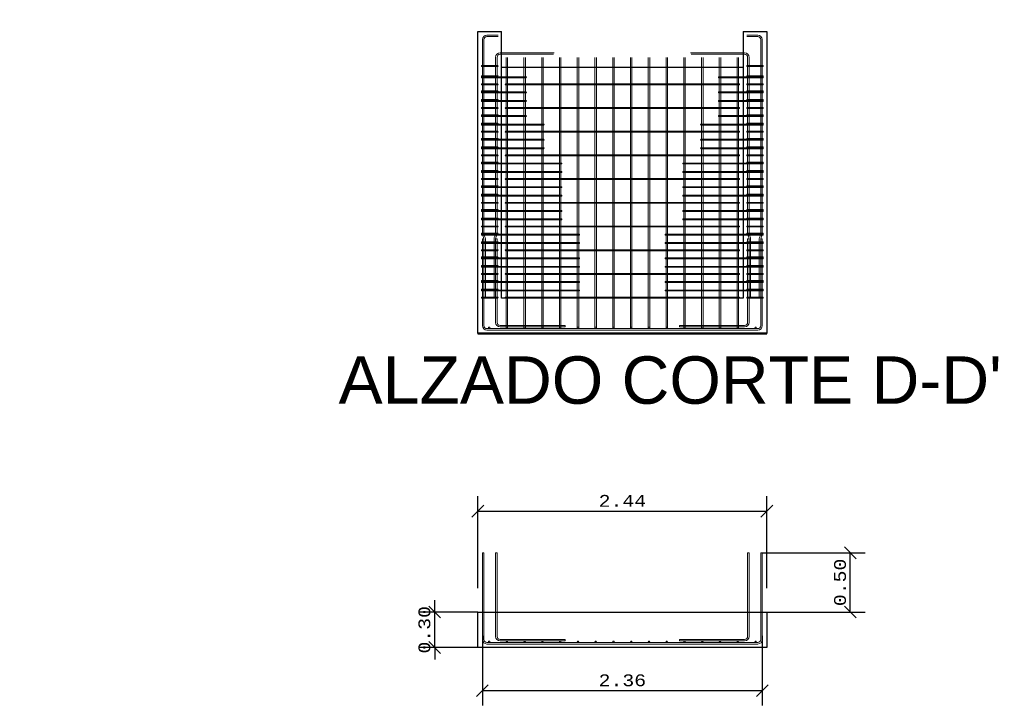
# Model space of a CAD drawing. Header units: millimetres. Extents: x 1263 to 2085, y 1308 to 1444.
# Drawn here: x 2042.39 to 2050.66, y 1378.4 to 1384.19 of the extents above; entities that cross this region are included whole.
import ezdxf
from ezdxf import colors
from ezdxf.entities.mleader import LeaderData, LeaderLine
from ezdxf.math import Vec2, Vec3

# ---------------------------------------------------------------- set-up
doc = ezdxf.new("R2010")
doc.units = ezdxf.units.MM
for name, color, linetype, lineweight in [('Acero de refuerzo', 150, 'Continuous', 0), ('Acero de refuerzo estribos', 92, 'Continuous', 0), ('Acero de refuerzo horizontal', 30, 'Continuous', 0), ('Cotas', 144, 'Continuous', 0), ('muros', 5, 'Continuous', 50)]:
    doc.layers.add(name, color=color, linetype=linetype, lineweight=lineweight)
doc.layers.add('Acero de refuerzo horizontal (transparente)', color=30, linetype='Continuous', lineweight=0, transparency=0.75)
doc.styles.add('corrier new', font='cour.ttf', dxfattribs={"height": 0.1})
doc.styles.get("Standard").update_dxf_attribs({"font": 'arial.ttf'})
doc.dimstyles.new('Ing_metros_anotativa', dxfattribs={"dimscale": 0, "dimtxt": 0.1, "dimasz": 0.1, "dimexe": 0.125, "dimexo": 0.2, "dimgap": 0.03, "dimtad": 1, "dimzin": 1, "dimdsep": 46, "dimtxsty": 'corrier new', "dimblk": 'OBLIQUE', "dimcen": 0, "dimadec": 0, "dimazin": 0, "dimtfac": 1, "dimtix": 1, "dimtmove": 0, "dimatfit": 3, "dimfxl": 1, "dimarcsym": 0})

# ---------------------------------------------------------------- blocks, each defined once
blk = doc.blocks.new('Acero de refuerzo cimentacion')
at = {"transparency": 33554687}
for p, q in [((33.2473, 0.6772), (33.2473, -0.0547)), ((33.26, 0.6772), (33.26, -0.0547)), ((35.5988, 0.6772), (35.5988, -0.0547)), ((35.6115, 0.6772), (35.6115, -0.0547)), ((35.5734, -0.0801), (33.2854, -0.0801)), ((33.2854, -0.0928), (35.5734, -0.0928))]:
    blk.add_line(p, q, dxfattribs=at)
for p, q in [((33.2473, 0.6772), (33.26, 0.6772)), ((35.5988, 0.6772), (35.6115, 0.6772))]:
    blk.add_line(p, q)
for centre, radius, start, end in [((33.2854, -0.0547), 0.0381, 180, 270), ((33.2854, -0.0547), 0.0254, 180.00001, 270), ((35.5734, -0.0547), 0.0381, 270, 0), ((35.5734, -0.0547), 0.0254, 270, 359.99999)]:
    blk.add_arc(centre, radius, start, end, dxfattribs=at)
blk = doc.blocks.new('empalme del #4')
at = {"layer": 'Acero de refuerzo', "transparency": 33554687}
for p, q in [((-0.0127, 2.1819), (-0.0127, 0.5399)), ((0, 2.1819), (0, 0.5399)), ((0.0254, 2.22), (0.1194, 2.22)), ((0.0254, 2.2073), (0.1194, 2.2073))]:
    blk.add_line(p, q, dxfattribs=at)
at = {"layer": 'Acero de refuerzo'}
for p, q in [((0, 0.5), (0, 0.0123)), ((0.0127, 0), (0.0127, 0.5)), ((0, 0), (0.0127, 0))]:
    blk.add_line(p, q, dxfattribs=at)
at = {"layer": 'Acero de refuerzo', "transparency": 33554687}
for radius in [0.0381, 0.0254]:
    blk.add_arc((0.0254, 2.1819), radius, 90, 180, dxfattribs=at)
at = {"layer": 'Acero de refuerzo'}
for points in [[(0, 0.5), (0, 0.5154), (-0.0127, 0.529), (-0.0127, 0.5399)], [(0.0127, 0.5), (0.0127, 0.5154), (0, 0.529), (0, 0.5399)]]:
    blk.add_open_spline(points, degree=3, dxfattribs=at)
blk = doc.blocks.new('empalme cimentacion')
at = {"transparency": 33554687}
for p, q in [((0, 0.5), (0, -0.2057)), ((0.0127, 0.5), (0.0127, -0.2057)), ((0.0381, -0.2311), (0.5885, -0.2311))]:
    blk.add_line(p, q, dxfattribs=at)
for p, q in [((0.0127, 0.5), (0, 0.5)), ((0.0381, -0.2438), (0.5885, -0.2438)), ((0.5885, -0.2311), (0.5885, -0.2438))]:
    blk.add_line(p, q)
for radius in [0.0381, 0.0254]:
    blk.add_arc((0.0381, -0.2057), radius, 180, 270, dxfattribs=at)
at = {"layer": 'Acero de refuerzo'}
blk.add_line((0, 0.5), (0, 0), dxfattribs=at)
at = {"layer": 'Acero de refuerzo estribos', "transparency": 33554687}
for centre in [(0.0166, 0.4039), (0.0166, 0.204), (0.0166, 0.004)]:
    blk.add_arc(centre, 0.00395, 270, 90, dxfattribs=at)
blk = doc.blocks.new('empalme corto')
at = {"layer": 'Acero de refuerzo', "transparency": 33554687}
for p, q in [((33.3969, 2.2472), (33.8546, 2.2472)), ((33.3969, 2.2345), (33.849, 2.2345)), ((33.3588, 0.7471), (33.3588, 2.2091)), ((33.3588, 2.2091), (33.3588, 0.7171)), ((33.3715, 2.2091), (33.3715, 0.7481)), ((33.3715, 2.2091), (33.3715, 0.7171))]:
    blk.add_line(p, q, dxfattribs=at)
at = {"layer": 'Acero de refuerzo'}
for p, q in [((33.3461, 0.1772), (33.3461, 0.6772)), ((33.3588, 0.1772), (33.3461, 0.1772))]:
    blk.add_line(p, q, dxfattribs=at)
at = {"layer": 'Acero de refuerzo', "transparency": 33554687}
for radius in [0.0381, 0.0254]:
    blk.add_arc((33.3969, 2.2091), radius, 90, 180, dxfattribs=at)
at = {"layer": 'Acero de refuerzo'}
for points in [[(33.3461, 0.6772), (33.3461, 0.6926), (33.3588, 0.7062), (33.3588, 0.7171)], [(33.3588, 0.6772), (33.3588, 0.6926), (33.3715, 0.7062), (33.3715, 0.7171)]]:
    blk.add_open_spline(points, degree=3, dxfattribs=at)
blk = doc.blocks.new('acero transparente')
at = {"color": 32, "true_color": 0xcd6928, "transparency": 33554495}
for p, q in [((0.1321, 1.807785), (0, 1.807785)), ((0.1321, 1.799885), (0, 1.799885)), ((0.37135, 1.791985), (0, 1.791985)), ((0.37135, 1.799885), (0.1321, 1.799885)), ((0.1321, 1.68), (0, 1.68)), ((0.1321, 1.6721), (0, 1.6721)), ((0.37135, 1.6642), (0, 1.6642)), ((0.37135, 1.6721), (0.1321, 1.6721)), ((0.1321, 1.6079), (0, 1.6079)), ((0.1321, 1.6), (0, 1.6)), ((0.37135, 1.5921), (0, 1.5921)), ((0.37135, 1.6), (0.1321, 1.6)), ((0.1321, 1.48), (0, 1.48)), ((0.1321, 1.4721), (0, 1.4721)), ((0.37135, 1.4642), (0, 1.4642)), ((0.1321, 1.4079), (0, 1.4079)), ((0.37135, 1.4721), (0.1321, 1.4721)), ((0.52135, 1.4), (0, 1.4)), ((0.52135, 1.3921), (0, 1.3921)), ((0.1321, 1.2799), (0, 1.2799)), ((0.52135, 1.272), (0, 1.272)), ((0.52135, 1.2641), (0, 1.2641)), ((0.1321, 1.2079), (0, 1.2079)), ((0.52135, 1.2), (0, 1.2)), ((0.52135, 1.1921), (0, 1.1921)), ((0.1321, 1.0799), (0, 1.0799)), ((0.67135, 1.072), (0, 1.072)), ((0.67135, 1.0641), (0, 1.0641)), ((0.1321, 1.0079), (0, 1.0079)), ((0.67135, 1), (0, 1)), ((0.67135, 0.9921), (0, 0.9921)), ((0.1321, 0.8799), (0, 0.8799)), ((0.67135, 0.872), (0, 0.872)), ((0.67135, 0.8641), (0, 0.8641)), ((0.1321, 0.8079), (0, 0.8079)), ((0.67135, 0.8), (0, 0.8)), ((0.67135, 0.7921), (0, 0.7921)), ((0.1321, 0.6799), (0, 0.6799)), ((0.67135, 0.672), (0, 0.672)), ((0.67135, 0.6641), (0, 0.6641)), ((0.1321, 0.6079), (0, 0.6079)), ((0.67135, 0.6), (0, 0.6)), ((0.67135, 0.5921), (0, 0.5921)), ((0.1321, 0.4799), (0, 0.4799)), ((0.82135, 0.472), (0, 0.472)), ((0.82135, 0.4641), (0, 0.4641)), ((0.1321, 0.4079), (0, 0.4079)), ((0.82135, 0.4), (0, 0.4)), ((0.82135, 0.3921), (0, 0.3921)), ((0.1321, 0.2799), (0, 0.2799)), ((0.82135, 0.272), (0, 0.272)), ((0.82135, 0.2641), (0, 0.2641)), ((0.1321, 0.2079), (0, 0.2079)), ((0.82135, 0.2), (0, 0.2)), ((0.82135, 0.1921), (0, 0.1921)), ((0.1321, 0.0799), (0, 0.0799)), ((0.82135, 0.072), (0, 0.072)), ((0.82135, 0.0641), (0, 0.0641)), ((0.1321, 0.0079), (0, 0.0079)), ((0.82135, 0), (0, 0)), ((0.82135, -0.0079), (0, -0.0079))]:
    blk.add_line(p, q, dxfattribs=at)
for centre, start, end in [((0, 1.803835), 90, 270), ((0, 1.795935), 90, 270), ((0.1321, 1.803835), 270, 90), ((0.37135, 1.795935), 270, 90), ((0, 1.67605), 90, 270), ((0, 1.66815), 90, 270), ((0.1321, 1.67605), 270, 90), ((0.37135, 1.66815), 270, 90), ((0, 1.60395), 90, 270), ((0, 1.59605), 90, 270), ((0.1321, 1.60395), 270, 90), ((0.37135, 1.59605), 270, 90), ((0, 1.47605), 90, 270), ((0, 1.46815), 90, 270), ((0, 1.40395), 90, 270), ((0.1321, 1.47605), 270, 90), ((0.1321, 1.40395), 270, 90), ((0.37135, 1.46815), 270, 90), ((0, 1.39605), 90, 270), ((0.52135, 1.39605), 270, 90), ((0, 1.27595), 90, 270), ((0, 1.26805), 90, 270), ((0.1321, 1.27595), 270, 90), ((0.52135, 1.26805), 270, 90), ((0, 1.20395), 90, 270), ((0, 1.19605), 90, 270), ((0.1321, 1.20395), 270, 90), ((0.52135, 1.19605), 270, 90), ((0, 1.07595), 90, 270), ((0.1321, 1.07595), 270, 90), ((0, 1.06805), 90, 270), ((0, 1.00395), 90, 270), ((0, 0.99605), 90, 270), ((0.1321, 1.00395), 270, 90), ((0.67135, 1.06805), 270, 90), ((0.67135, 0.99605), 270, 90), ((0, 0.87595), 90, 270), ((0, 0.86805), 90, 270), ((0.1321, 0.87595), 270, 90), ((0.67135, 0.86805), 270, 90), ((0, 0.80395), 90, 270), ((0, 0.79605), 90, 270), ((0.1321, 0.80395), 270, 90), ((0.67135, 0.79605), 270, 90), ((0, 0.67595), 90, 270), ((0, 0.66805), 90, 270), ((0.1321, 0.67595), 270, 90), ((0.67135, 0.66805), 270, 90), ((0, 0.60395), 90, 270), ((0, 0.59605), 90, 270), ((0.1321, 0.60395), 270, 90), ((0.67135, 0.59605), 270, 90), ((0, 0.47595), 90, 270), ((0, 0.46805), 90, 270), ((0.1321, 0.47595), 270, 90), ((0.82135, 0.46805), 270, 90), ((0, 0.40395), 90, 270), ((0, 0.39605), 90, 270), ((0.1321, 0.40395), 270, 90), ((0.82135, 0.39605), 270, 90), ((0, 0.27595), 90, 270), ((0, 0.26805), 90, 270), ((0.1321, 0.27595), 270, 90), ((0.82135, 0.26805), 270, 90), ((0, 0.20395), 90, 270), ((0, 0.19605), 90, 270), ((0.1321, 0.20395), 270, 90), ((0.82135, 0.19605), 270, 90), ((0, 0.07595), 90, 270), ((0, 0.06805), 90, 270), ((0, 0.00395), 90, 270), ((0, -0.00395), 90, 270), ((0.1321, 0.07595), 270, 90), ((0.1321, 0.00395), 270, 90), ((0.82135, 0.06805), 270, 90), ((0.82135, -0.00395), 270, 90)]:
    blk.add_arc(centre, 0.00395, start, end, dxfattribs=at)
blk = doc.blocks.new('_Oblique')
at = {"color": 0, "linetype": 'ByBlock', "lineweight": -2}
blk.add_line((-0.5, -0.5), (0.5, 0.5), dxfattribs=at)
blk = doc.blocks.new('*D270')
at = {"layer": 'Cotas', "color": 0, "lineweight": -2, "transparency": 16777216}
for p, q in [((2046.265, 1379.3896), (2046.265, 1380.1663)), ((2048.705, 1379.3896), (2048.705, 1380.1663)), ((2046.265, 1380.0413), (2048.705, 1380.0413))]:
    blk.add_line(p, q, dxfattribs=at)
at = {"layer": 'Defpoints', "color": 0, "transparency": 16777216}
for p in [(2048.705, 1380.0413), (2046.265, 1379.1896), (2048.705, 1379.1896)]:
    blk.add_point(p, dxfattribs=at)
at = {"layer": 'Cotas', "color": 0, "lineweight": -2, "transparency": 16777216, "xscale": 0.1, "yscale": 0.1, "zscale": 0.1, "rotation": 180}
blk.add_blockref('_Oblique', (2046.265, 1380.0413), dxfattribs=at)
at = {"layer": 'Cotas', "color": 0, "lineweight": -2, "transparency": 16777216, "xscale": 0.1, "yscale": 0.1, "zscale": 0.1}
blk.add_blockref('_Oblique', (2048.705, 1380.0413), dxfattribs=at)
at = {"layer": 'Cotas', "color": 0, "transparency": 16777216, "insert": (2047.485, 1380.1275), "char_height": 0.1, "attachment_point": 5, "style": 'corrier new'}
blk.add_mtext('2.44', dxfattribs=at)
blk = doc.blocks.new('*D296')
at = {"layer": 'Cotas', "color": 0, "lineweight": -2, "transparency": 16777216}
for p, q in [((2046.3029, 1378.9896), (2046.3029, 1378.4014)), ((2048.6671, 1378.9896), (2048.6671, 1378.4014)), ((2046.3029, 1378.5264), (2048.6671, 1378.5264))]:
    blk.add_line(p, q, dxfattribs=at)
at = {"layer": 'Defpoints', "color": 0, "transparency": 16777216}
for p in [(2046.3029, 1379.1896), (2048.6671, 1379.1896), (2048.6671, 1378.5264)]:
    blk.add_point(p, dxfattribs=at)
at = {"layer": 'Cotas', "color": 0, "lineweight": -2, "transparency": 16777216, "xscale": 0.1, "yscale": 0.1, "zscale": 0.1, "rotation": 180}
blk.add_blockref('_Oblique', (2046.3029, 1378.5264), dxfattribs=at)
at = {"layer": 'Cotas', "color": 0, "lineweight": -2, "transparency": 16777216, "xscale": 0.1, "yscale": 0.1, "zscale": 0.1}
blk.add_blockref('_Oblique', (2048.6671, 1378.5264), dxfattribs=at)
at = {"layer": 'Cotas', "color": 0, "transparency": 16777216, "insert": (2047.485, 1378.6126), "char_height": 0.1, "attachment_point": 5, "style": 'corrier new'}
blk.add_mtext('2.36', dxfattribs=at)
blk = doc.blocks.new('*D297')
at = {"layer": 'Cotas', "color": 0, "lineweight": -2, "transparency": 16777216}
for p, q in [((2045.8999, 1379.1896), (2045.8999, 1379.2896)), ((2046.265, 1379.1896), (2045.7749, 1379.1896)), ((2045.8999, 1378.8896), (2045.8999, 1379.1896)), ((2046.265, 1378.8896), (2045.7749, 1378.8896)), ((2045.8999, 1378.8896), (2045.8999, 1378.7896))]:
    blk.add_line(p, q, dxfattribs=at)
at = {"layer": 'Defpoints', "color": 0, "transparency": 16777216}
for p in [(2045.8999, 1379.1896), (2046.265, 1379.1896), (2046.265, 1378.8896)]:
    blk.add_point(p, dxfattribs=at)
at = {"layer": 'Cotas', "color": 0, "lineweight": -2, "transparency": 16777216, "xscale": 0.1, "yscale": 0.1, "zscale": 0.1}
for p, rotation in [((2045.8999, 1379.1896), 270), ((2045.8999, 1378.8896), 90)]:
    blk.add_blockref('_Oblique', p, dxfattribs=dict(at, rotation=rotation))
at = {"layer": 'Cotas', "color": 0, "transparency": 16777216, "insert": (2045.8137, 1379.0396), "char_height": 0.1, "attachment_point": 5, "rotation": 90, "style": 'corrier new'}
blk.add_mtext('0.30', dxfattribs=at)
blk = doc.blocks.new('*D298')
at = {"layer": 'Cotas', "color": 0, "lineweight": -2, "transparency": 16777216}
for p, q in [((2048.6671, 1379.6896), (2049.5353, 1379.6896)), ((2049.4103, 1379.1896), (2049.4103, 1379.6896)), ((2048.6671, 1379.1896), (2049.5353, 1379.1896))]:
    blk.add_line(p, q, dxfattribs=at)
at = {"layer": 'Defpoints', "color": 0, "transparency": 16777216}
for p in [(2048.6671, 1379.6896), (2049.4103, 1379.6896), (2048.6671, 1379.1896)]:
    blk.add_point(p, dxfattribs=at)
at = {"layer": 'Cotas', "color": 0, "lineweight": -2, "transparency": 16777216, "xscale": 0.1, "yscale": 0.1, "zscale": 0.1}
for p, rotation in [((2049.4103, 1379.6896), 90), ((2049.4103, 1379.1896), 270)]:
    blk.add_blockref('_Oblique', p, dxfattribs=dict(at, rotation=rotation))
at = {"layer": 'Cotas', "color": 0, "transparency": 16777216, "insert": (2049.3241, 1379.4396), "char_height": 0.1, "attachment_point": 5, "rotation": 90, "style": 'corrier new'}
blk.add_mtext('0.50', dxfattribs=at)

msp = doc.modelspace()

# ---------------------------------------------------------------- linework, layer by layer
at = {"transparency": 33554687}
for p, q in [((2046.26495, 1381.53927), (2046.26495, 1384.08927)), ((2046.26495, 1384.08927), (2046.46495, 1384.08927)), ((2048.50495, 1384.08927), (2048.70495, 1384.08927)), ((2048.70495, 1384.08927), (2048.70495, 1381.53927)), ((2048.50495, 1381.83927), (2046.46495, 1381.83927))]:
    msp.add_line(p, q, dxfattribs=at)
for p, q in [((2046.46495, 1381.83927), (2046.46495, 1384.08927)), ((2048.50495, 1384.08927), (2048.50495, 1381.83927)), ((2046.46495, 1383.78927), (2048.50495, 1383.78927)), ((2046.30285, 1383.51507), (2046.30285, 1383.49927)), ((2048.50495, 1381.90717), (2048.50495, 1381.89927)), ((2046.26495, 1381.53927), (2048.70495, 1381.53927)), ((2046.26495, 1378.88957), (2046.26495, 1379.18957)), ((2046.26495, 1379.18957), (2048.70495, 1379.18957)), ((2048.70495, 1379.18957), (2048.70495, 1378.88957)), ((2048.70495, 1378.88957), (2046.26495, 1378.88957))]:
    msp.add_line(p, q)
at = {"layer": 'Acero de refuerzo', "transparency": 33554495}
for p, q in [((2046.5036, 1383.86927), (2046.5036, 1381.84717)), ((2046.5163, 1381.84717), (2046.5163, 1383.86927)), ((2046.6536, 1383.86927), (2046.6536, 1381.84717)), ((2046.6663, 1381.84717), (2046.6663, 1383.86927)), ((2046.8036, 1383.86927), (2046.8036, 1381.84717)), ((2046.8163, 1381.84717), (2046.8163, 1383.86927)), ((2046.9536, 1383.86927), (2046.9536, 1381.84717)), ((2046.9663, 1381.84717), (2046.9663, 1383.86927)), ((2047.1036, 1383.86927), (2047.1036, 1381.84717)), ((2047.1163, 1381.84717), (2047.1163, 1383.86927)), ((2047.2536, 1383.86927), (2047.2536, 1381.84717)), ((2047.2663, 1381.84717), (2047.2663, 1383.86927)), ((2047.4036, 1383.86927), (2047.40361, 1381.84717)), ((2047.4163, 1381.84717), (2047.4163, 1383.86927)), ((2047.5536, 1383.86927), (2047.5536, 1381.84717)), ((2047.5663, 1381.84717), (2047.5663, 1383.86927)), ((2047.7036, 1383.86927), (2047.7036, 1381.84717)), ((2047.7163, 1381.84717), (2047.7163, 1383.86927)), ((2047.8536, 1383.86927), (2047.8536, 1381.84717)), ((2047.8663, 1381.84717), (2047.8663, 1383.86927)), ((2048.0036, 1383.86927), (2048.0036, 1381.84717)), ((2048.0163, 1381.84717), (2048.0163, 1383.86927)), ((2048.1536, 1383.86927), (2048.1536, 1381.84717)), ((2048.1663, 1381.84717), (2048.1663, 1383.86927)), ((2048.3036, 1383.86927), (2048.3036, 1381.84717)), ((2048.3163, 1381.84717), (2048.3163, 1383.86927)), ((2048.4536, 1383.86927), (2048.4536, 1381.84717)), ((2048.4663, 1381.84717), (2048.4663, 1383.86927))]:
    msp.add_line(p, q, dxfattribs=at)
at = {"layer": 'Acero de refuerzo', "transparency": 33554687}
for p, q in [((2046.5036, 1381.83927), (2046.5036, 1381.58832)), ((2046.5163, 1381.58832), (2046.5163, 1381.83927)), ((2046.6536, 1381.83927), (2046.6536, 1381.58832)), ((2046.6663, 1381.58832), (2046.6663, 1381.83927)), ((2046.8036, 1381.83927), (2046.8036, 1381.58832)), ((2046.8163, 1381.58832), (2046.8163, 1381.83927)), ((2046.9536, 1381.83927), (2046.9536, 1381.58832)), ((2046.9663, 1381.58832), (2046.9663, 1381.83927)), ((2047.1036, 1381.83927), (2047.1036, 1381.58832)), ((2047.1163, 1381.58832), (2047.1163, 1381.83927)), ((2047.2536, 1381.83927), (2047.2536, 1381.58832)), ((2047.2663, 1381.58832), (2047.2663, 1381.83927)), ((2047.40361, 1381.83927), (2047.40361, 1381.58792)), ((2047.4163, 1381.58832), (2047.4163, 1381.83927)), ((2047.5536, 1381.83927), (2047.5536, 1381.58832)), ((2047.5663, 1381.58832), (2047.5663, 1381.83927)), ((2047.7036, 1381.83927), (2047.7036, 1381.58832)), ((2047.7163, 1381.58832), (2047.7163, 1381.83927)), ((2047.8536, 1381.83927), (2047.8536, 1381.58832)), ((2047.8663, 1381.58832), (2047.8663, 1381.83927)), ((2048.0036, 1381.83927), (2048.0036, 1381.58832)), ((2048.0163, 1381.58832), (2048.0163, 1381.83927)), ((2048.1536, 1381.83927), (2048.1536, 1381.58832)), ((2048.1663, 1381.58832), (2048.1663, 1381.83927)), ((2048.3036, 1381.83927), (2048.3036, 1381.58832)), ((2048.3163, 1381.58832), (2048.3163, 1381.83927)), ((2048.4536, 1381.83927), (2048.4536, 1381.58832)), ((2048.4663, 1381.58832), (2048.4663, 1381.83927)), ((2046.41435, 1379.68957), (2046.41435, 1379.18957)), ((2046.41435, 1379.68957), (2046.41435, 1378.98385)), ((2046.42705, 1379.68957), (2046.41435, 1379.68957)), ((2046.42705, 1379.68957), (2046.42705, 1378.98385)), ((2048.54285, 1379.68957), (2048.54285, 1378.98385)), ((2048.54285, 1379.68957), (2048.55555, 1379.68957)), ((2048.55555, 1379.68957), (2048.55555, 1379.18957)), ((2048.55555, 1379.68957), (2048.55555, 1378.98385)), ((2046.45245, 1378.95845), (2047.00288, 1378.95845)), ((2047.00288, 1378.95845), (2047.00288, 1378.94575)), ((2048.51745, 1378.95845), (2047.96702, 1378.95845)), ((2047.96702, 1378.95845), (2047.96702, 1378.94575)), ((2046.45245, 1378.94575), (2047.00288, 1378.94575)), ((2048.51745, 1378.94575), (2047.96702, 1378.94575))]:
    msp.add_line(p, q, dxfattribs=at)
at = {"layer": 'Acero de refuerzo'}
for centre in [(2046.35995, 1381.58832), (2046.50995, 1381.58832), (2046.65995, 1381.58832), (2046.80995, 1381.58832), (2046.95995, 1381.58832), (2047.10995, 1381.58832), (2047.25995, 1381.58832), (2047.40995, 1381.58832), (2047.55995, 1381.58832), (2047.70995, 1381.58832), (2047.85995, 1381.58832), (2048.00995, 1381.58832), (2048.15995, 1381.58832), (2048.30995, 1381.58832), (2048.45995, 1381.58832), (2048.60995, 1381.58832), (2046.35995, 1378.93862), (2046.50995, 1378.93862), (2046.65995, 1378.93862), (2046.80995, 1378.93862), (2046.95995, 1378.93862), (2047.10995, 1378.93862), (2047.25995, 1378.93862), (2047.40995, 1378.93862), (2047.55995, 1378.93862), (2047.70995, 1378.93862), (2047.85995, 1378.93862), (2048.00995, 1378.93862), (2048.15995, 1378.93862), (2048.30995, 1378.93862), (2048.45995, 1378.93862), (2048.60995, 1378.93862)]:
    msp.add_circle(centre, 0.00635, dxfattribs=at)
at = {"layer": 'Acero de refuerzo', "transparency": 33554687}
for centre, radius, start, end in [((2046.45245, 1378.98385), 0.0381, 180, 270), ((2046.45245, 1378.98385), 0.0254, 180, 270), ((2048.51745, 1378.98385), 0.0381, 270, 0), ((2048.51745, 1378.98385), 0.0254, 270, 0)]:
    msp.add_arc(centre, radius, start, end, dxfattribs=at)
at = {"layer": 'Acero de refuerzo estribos', "transparency": 33554687}
for p, q in [((2046.2989, 1383.80137), (2046.431, 1383.80137)), ((2046.431, 1383.79347), (2046.2989, 1383.79347)), ((2048.671, 1383.80137), (2048.5389, 1383.80137)), ((2048.5389, 1383.79347), (2048.671, 1383.79347)), ((2046.431, 1383.64717), (2046.2989, 1383.64717)), ((2046.431, 1383.63927), (2046.2989, 1383.63927)), ((2048.5389, 1383.64717), (2048.671, 1383.64717)), ((2048.5389, 1383.63927), (2048.671, 1383.63927)), ((2046.431, 1383.44717), (2046.2989, 1383.44717)), ((2046.431, 1383.43927), (2046.2989, 1383.43927)), ((2048.5389, 1383.44717), (2048.671, 1383.44717)), ((2048.5389, 1383.43927), (2048.671, 1383.43927)), ((2046.431, 1383.24717), (2046.2989, 1383.24717)), ((2046.431, 1383.23927), (2046.2989, 1383.23927)), ((2048.5389, 1383.24717), (2048.671, 1383.24717)), ((2048.5389, 1383.23927), (2048.671, 1383.23927)), ((2046.431, 1383.04717), (2046.2989, 1383.04717)), ((2046.431, 1383.03927), (2046.2989, 1383.03927)), ((2048.5389, 1383.04717), (2048.671, 1383.04717)), ((2048.5389, 1383.03927), (2048.671, 1383.03927)), ((2046.431, 1382.84717), (2046.2989, 1382.84717)), ((2046.431, 1382.83927), (2046.2989, 1382.83927)), ((2048.5389, 1382.84717), (2048.671, 1382.84717)), ((2048.5389, 1382.83927), (2048.671, 1382.83927)), ((2046.431, 1382.64717), (2046.2989, 1382.64717)), ((2046.431, 1382.63927), (2046.2989, 1382.63927)), ((2048.5389, 1382.64717), (2048.671, 1382.64717)), ((2048.5389, 1382.63927), (2048.671, 1382.63927)), ((2046.431, 1382.44717), (2046.2989, 1382.44717)), ((2046.431, 1382.43927), (2046.2989, 1382.43927)), ((2048.5389, 1382.44717), (2048.671, 1382.44717)), ((2048.5389, 1382.43927), (2048.671, 1382.43927)), ((2046.431, 1382.24717), (2046.2989, 1382.24717)), ((2046.431, 1382.23927), (2046.2989, 1382.23927)), ((2048.5389, 1382.24717), (2048.671, 1382.24717)), ((2048.5389, 1382.23927), (2048.671, 1382.23927)), ((2046.431, 1382.04717), (2046.2989, 1382.04717)), ((2046.431, 1382.03927), (2046.2989, 1382.03927)), ((2048.5389, 1382.04717), (2048.671, 1382.04717)), ((2048.5389, 1382.03927), (2048.671, 1382.03927)), ((2046.431, 1381.84717), (2046.2989, 1381.84717)), ((2048.5389, 1381.84717), (2048.671, 1381.84717)), ((2046.431, 1381.83927), (2046.2989, 1381.83927)), ((2048.5389, 1381.83927), (2048.671, 1381.83927))]:
    msp.add_line(p, q, dxfattribs=at)
at = {"layer": 'Acero de refuerzo estribos', "transparency": 33554495}
for p, q in [((2048.47025, 1383.64717), (2046.49965, 1383.64717)), ((2048.47025, 1383.63927), (2046.49965, 1383.63927)), ((2048.47025, 1383.44717), (2046.49965, 1383.44717)), ((2048.47025, 1383.43927), (2046.49965, 1383.43927)), ((2048.47025, 1383.24717), (2046.49965, 1383.24717)), ((2048.47025, 1383.23927), (2046.49965, 1383.23927)), ((2048.47025, 1383.04717), (2046.49965, 1383.04717)), ((2048.47025, 1383.03927), (2046.49965, 1383.03927)), ((2048.47025, 1382.84717), (2046.49965, 1382.84717)), ((2048.47025, 1382.83927), (2046.49965, 1382.83927)), ((2048.47025, 1382.64717), (2046.49965, 1382.64717)), ((2048.47025, 1382.63927), (2046.49965, 1382.63927)), ((2048.47025, 1382.44717), (2046.49965, 1382.44717)), ((2048.47025, 1382.43927), (2046.49965, 1382.43927)), ((2048.47025, 1382.24717), (2046.49965, 1382.24717)), ((2048.47025, 1382.23927), (2046.49965, 1382.23927)), ((2048.47025, 1382.04717), (2046.49965, 1382.04717)), ((2048.47025, 1382.03927), (2046.49965, 1382.03927)), ((2048.47025, 1381.84717), (2046.49965, 1381.84717)), ((2048.47025, 1381.83927), (2046.49965, 1381.83927))]:
    msp.add_line(p, q, dxfattribs=at)
at = {"layer": 'Acero de refuerzo estribos', "transparency": 33554687}
for centre, start, end in [((2046.2989, 1383.79742), 90, 270), ((2046.431, 1383.79742), 270, 90), ((2048.5389, 1383.79742), 90, 270), ((2048.671, 1383.79742), 270, 90), ((2046.2989, 1383.64322), 90, 270), ((2046.431, 1383.64322), 270, 90), ((2048.5389, 1383.64322), 90, 270), ((2048.671, 1383.64322), 270, 90), ((2046.2989, 1383.44322), 90, 270), ((2046.431, 1383.44322), 270, 90), ((2048.5389, 1383.44322), 90, 270), ((2048.671, 1383.44322), 270, 90), ((2046.2989, 1383.24322), 90, 270), ((2046.431, 1383.24322), 270, 90), ((2048.5389, 1383.24322), 90, 270), ((2048.671, 1383.24322), 270, 90), ((2046.2989, 1383.04322), 90, 270), ((2046.431, 1383.04322), 270, 90), ((2048.5389, 1383.04322), 90, 270), ((2048.671, 1383.04322), 270, 90), ((2046.2989, 1382.84322), 90, 270), ((2046.431, 1382.84322), 270, 90), ((2048.5389, 1382.84322), 90, 270), ((2048.671, 1382.84322), 270, 90), ((2046.2989, 1382.64322), 90, 270), ((2046.431, 1382.64322), 270, 90), ((2048.5389, 1382.64322), 90, 270), ((2048.671, 1382.64322), 270, 90), ((2046.2989, 1382.44322), 90, 270), ((2046.431, 1382.44322), 270, 90), ((2048.5389, 1382.44322), 90, 270), ((2048.671, 1382.44322), 270, 90), ((2046.2989, 1382.24322), 90, 270), ((2048.5389, 1382.24322), 90, 270), ((2048.671, 1382.24322), 270, 90), ((2046.2989, 1382.04322), 90, 270), ((2048.5389, 1382.04322), 90, 270), ((2048.671, 1382.04322), 270, 90), ((2046.2989, 1381.84322), 90, 270), ((2048.5389, 1381.84322), 90, 270), ((2048.671, 1381.84322), 270, 90)]:
    msp.add_arc(centre, 0.00395, start, end, dxfattribs=at)
at = {"layer": 'Acero de refuerzo estribos', "transparency": 33554495}
for centre, start, end in [((2046.49965, 1383.64322), 90, 270), ((2048.47025, 1383.64322), 270, 90), ((2046.49965, 1383.44322), 90, 270), ((2048.47025, 1383.44322), 270, 90), ((2046.49965, 1383.24322), 90, 270), ((2048.47025, 1383.24322), 270, 90), ((2046.49965, 1383.04322), 90, 270), ((2048.47025, 1383.04322), 270, 90), ((2046.49965, 1382.84322), 90, 270), ((2048.47025, 1382.84322), 270, 90), ((2046.49965, 1382.64322), 90, 270), ((2048.47025, 1382.64322), 270, 90), ((2046.49965, 1382.44322), 90, 270), ((2048.47025, 1382.44322), 270, 90), ((2046.49965, 1382.24322), 90, 270), ((2048.47025, 1382.24322), 270, 90), ((2046.49965, 1382.04322), 90, 270), ((2048.47025, 1382.04322), 270, 90), ((2046.49965, 1381.84322), 90, 270), ((2048.47025, 1381.84322), 270, 90)]:
    msp.add_arc(centre, 0.00395, start, end, dxfattribs=at)
at = {"layer": 'muros', "transparency": 33554687}
msp.add_line((2048.70495, 1381.53927), (2046.26495, 1381.53927), dxfattribs=at)

# ---------------------------------------------------------------- block references
for name, p in [('empalme del #4', (2046.31555, 1381.83927)), ('empalme corto', (2013.0556, 1381.66203))]:
    msp.add_blockref(name, p)
at = {"xscale": -1}
for name, p in [('empalme del #4', (2048.65435, 1381.83927)), ('empalme corto', (2081.91431, 1381.66203))]:
    msp.add_blockref(name, p, dxfattribs=at)
at = {"layer": 'Acero de refuerzo'}
for name, p in [('Acero de refuerzo cimentacion', (2013.0556, 1381.66203)), ('empalme cimentacion', (2046.41435, 1381.83927)), ('Acero de refuerzo cimentacion', (2013.0556, 1379.01233))]:
    msp.add_blockref(name, p, dxfattribs=at)
at = {"layer": 'Acero de refuerzo', "xscale": -1}
msp.add_blockref('empalme cimentacion', (2048.55555, 1381.83927), dxfattribs=at)
at = {"layer": 'Acero de refuerzo horizontal (transparente)'}
msp.add_blockref('acero transparente', (2046.2989, 1381.90717), dxfattribs=at)
at = {"layer": 'Acero de refuerzo horizontal (transparente)', "xscale": -1}
msp.add_blockref('acero transparente', (2048.671, 1381.90717), dxfattribs=at)

# ---------------------------------------------------------------- texts
at = {"transparency": 33554687, "insert": (2045.08799, 1381.34748), "char_height": 0.4, "attachment_point": 1}
msp.add_mtext_dynamic_manual_height_columns("ALZADO CORTE D-D'", width=8.1548116, gutter_width=1, heights=[0], dxfattribs=at)

# ---------------------------------------------------------------- dimensions: what is measured, and where the dimension line sits
at = {"layer": 'Cotas'}
dim = msp.add_linear_dim(base=(2048.70495, 1380.04132), p1=(2046.26495, 1379.18957), p2=(2048.70495, 1379.18957), dimstyle='Ing_metros_anotativa', dxfattribs=at)
dim.commit()
dim.dimension.update_dxf_attribs({"geometry": '*D270', "text_midpoint": (2047.48495, 1380.12752)})
at = {"layer": 'Cotas', "transparency": 33554687}
for base, p1, p2, picture, middle in [((2049.41026, 1379.68957), (2048.66705, 1379.18957), (2048.66705, 1379.68957), '*D298', (2049.32407, 1379.43957)), ((2045.89993, 1379.18957), (2046.26495, 1378.88957), (2046.26495, 1379.18957), '*D297', (2045.81373, 1379.03957))]:
    dim = msp.add_linear_dim(base=base, p1=p1, p2=p2, angle=90, dimstyle='Ing_metros_anotativa', override={"dimexo": 0, "dimfxl": 5}, dxfattribs=at)
    dim.commit()
    dim.dimension.update_dxf_attribs({"geometry": picture, "text_midpoint": middle})
dim = msp.add_linear_dim(base=(2048.66705, 1378.52637), p1=(2046.30285, 1379.18957), p2=(2048.66705, 1379.18957), dimstyle='Ing_metros_anotativa', dxfattribs=at)
dim.commit()
dim.dimension.update_dxf_attribs({"geometry": '*D296', "text_midpoint": (2047.48495, 1378.61257)})

# ---------------------------------------------------------------- leaders
at = {"layer": 'Acero de refuerzo horizontal', "transparency": 33554687}
ml = msp.add_multileader_mtext('Standard', dxfattribs=at)
ml.set_content('ACERO DE REFUERZO HORIZONTAL DEL #2.5 @ 15 cm', color=256)
ml.set_leader_properties()
ml.build(insert=Vec2(0, 0))
ml.multileader.update_dxf_attribs({"dogleg_length": 0.9, "arrow_head_size": 0.04})
ctx = ml.context
ctx.base_point, ctx.char_height, ctx.arrow_head_size, ctx.landing_gap_size, ctx.plane_origin = Vec3(2037.08612, 1385.08961), 0.18, 0.04, 0.1, Vec3(2035.70685, 1385.4022)
notes = []
notes.append((ctx, [(0, (1, 1, 0), (2036.18612, 1385.08961), (1, 0), 0.9, [(0, [(2035.70685, 1385.4022)], 0, [])])]))
ctx.mtext.insert, ctx.mtext.flow_direction = Vec3(2037.18612, 1385.20607), 5
for ctx, leaders in notes:
    for number, flags, end, landing, length, lines in leaders:
        leader = LeaderData()
        leader.index, (leader.has_last_leader_line, leader.has_dogleg_vector, leader.attachment_direction) = number, flags
        leader.last_leader_point, leader.dogleg_vector, leader.dogleg_length = Vec3(end), Vec3(landing), length
        for number, points, colour, breaks in lines:
            line = LeaderLine()
            line.index, line.vertices, line.color, line.breaks = number, Vec3.list(points), colors.encode_raw_color(colour), breaks
            leader.lines.append(line)
        ctx.leaders.append(leader)

doc.saveas('drawing.dxf')
